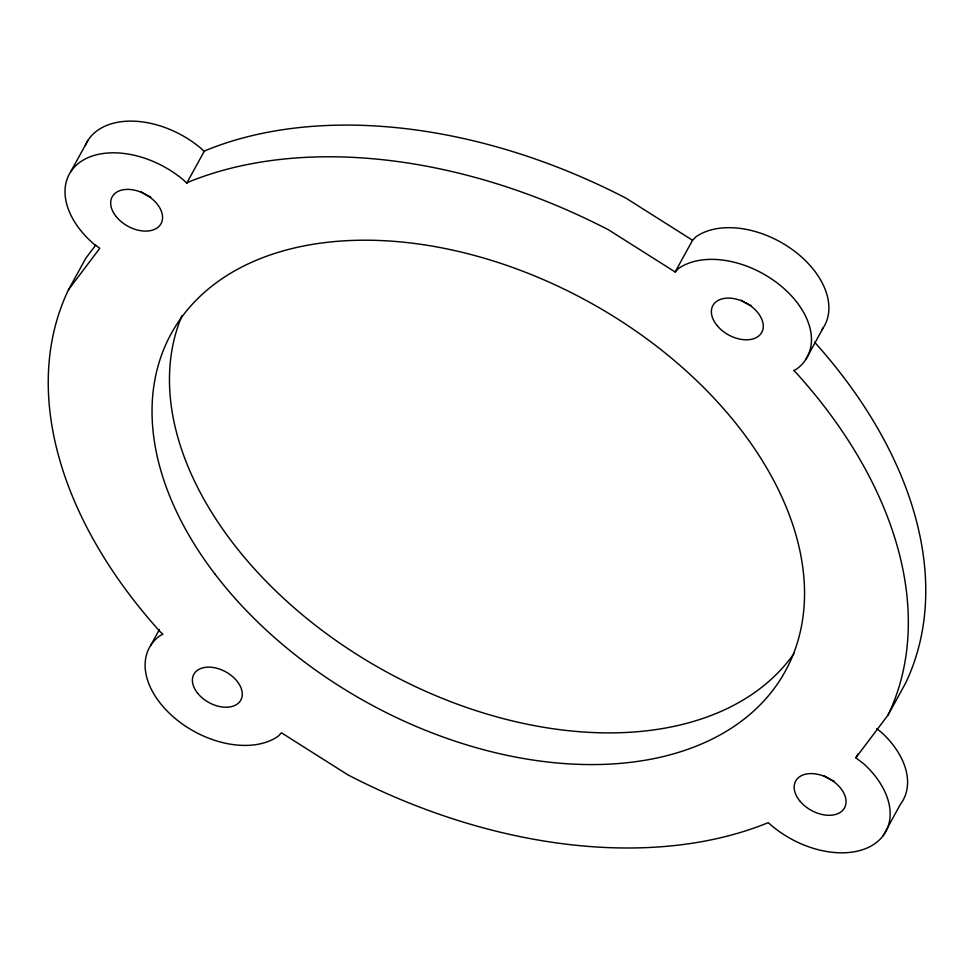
<?xml version="1.0" encoding="UTF-8"?>
<svg xmlns="http://www.w3.org/2000/svg" width="974" height="974" viewBox="0 0 974 974"><rect width="100%" height="100%" fill="white"/><g stroke="black" fill="none" stroke-linecap="round" stroke-linejoin="round"><path stroke-width="1.46" d="M70.566 172.008L88.001 140.317M858.021 753.827L855.842 757.784L863.841 763.884A79.625 52.036 28.8 0 1 872.692 845.091A79.625 52.036 28.8 0 1 768.218 822.616L767.962 822.762A461.859 301.782 28.8 0 1 347.864 774.841L281.449 732.813L278.187 736.186A79.625 52.036 28.8 0 1 174.261 717.692A79.625 52.036 28.8 0 1 160.32 635.474L162.877 634.257L160.442 632.016A461.859 301.782 28.8 0 1 68.497 289.753L85.919 258.061L95.756 245.022M68.497 289.753L99.786 248.273L94.149 244.255A79.625 52.036 28.8 0 1 80.209 162.049A79.625 52.036 28.8 0 1 184.135 180.531L186.704 183.185L204.138 151.494L206.038 150.325A461.859 301.782 28.8 0 1 626.136 198.246L692.551 240.286L695.813 236.901A79.625 52.036 28.8 0 1 793.323 250.306A79.625 52.036 28.8 0 1 821.764 329.882M150.678 645.433L159.395 629.594M186.704 183.185L188.603 182.016A461.859 301.782 28.8 0 1 608.713 229.937L675.128 271.977L692.551 240.286M805.9 359.345L823.322 327.654M855.842 757.784L888.081 715.026L905.503 683.334A461.859 301.782 28.8 0 0 814.605 342.215M883.138 835.729L900.56 804.037A79.625 52.036 28.8 0 0 881.263 732.192L876.685 728.698M675.128 271.977L678.391 268.605A79.625 52.036 28.8 0 1 782.317 287.087A79.625 52.036 28.8 0 1 796.257 369.304L793.7 370.534L796.135 372.762A461.859 301.782 28.8 0 1 888.081 715.026M204.138 151.494L201.557 148.839A79.625 52.036 28.8 0 0 85.188 145.662M794.078 653.408A350.372 228.939 28.8 0 1 384.547 670.842A350.372 228.939 28.8 0 1 182.077 315.479M751.429 305.726A27.869 18.214 28.8 0 1 741.238 300.187M150.714 197.016A27.869 18.214 28.8 0 1 140.536 191.476M834.207 781.221A27.869 18.214 28.8 0 1 824.028 775.681M214.828 573.893A350.372 228.939 28.8 0 0 776.655 685.099A350.372 228.939 28.8 0 0 443.389 248.187A350.372 228.939 28.8 0 0 214.828 573.893M799.557 800.652A27.869 18.214 28.8 0 0 844.105 808.578A27.869 18.214 28.8 0 0 816.662 774.099A27.869 18.214 28.8 0 0 799.557 800.652M716.779 325.17A27.869 18.214 28.8 0 0 761.327 333.096A27.869 18.214 28.8 0 0 733.872 298.604A27.869 18.214 28.8 0 0 716.779 325.17M116.064 216.447A27.869 18.214 28.8 0 0 160.613 224.373A27.869 18.214 28.8 0 0 133.17 189.893A27.869 18.214 28.8 0 0 116.064 216.447M197.576 693.159A26.797 17.508 28.8 0 0 240.408 700.781A26.797 17.508 28.8 0 0 214.012 667.628A26.797 17.508 28.8 0 0 197.576 693.159"/></g></svg>
